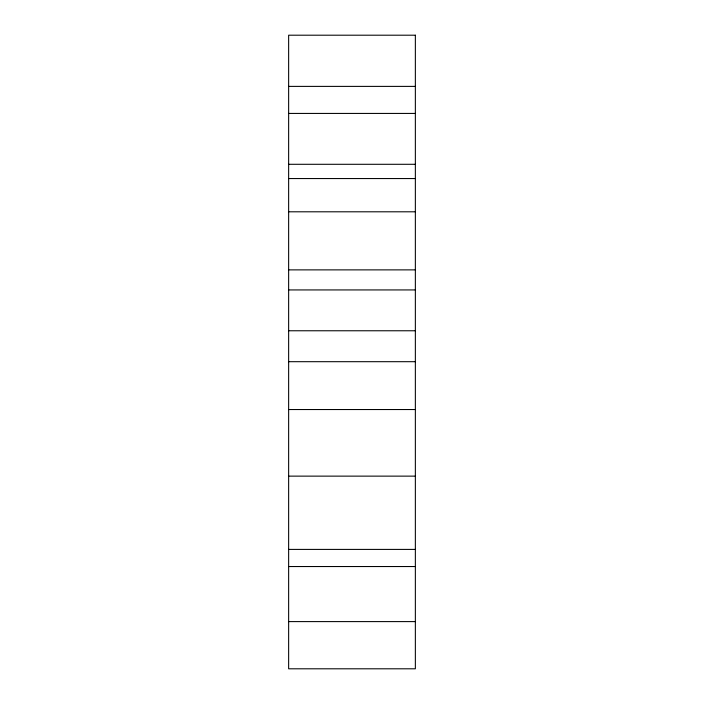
<?xml version="1.0" encoding="UTF-8"?>
<svg xmlns="http://www.w3.org/2000/svg" width="704" height="704" viewBox="0 0 704 704"><rect width="100%" height="100%" fill="white"/><g stroke="black" fill="none" stroke-linecap="round" stroke-linejoin="round"><path stroke-width="1.06" d="M288.64 86.39L415.36 86.39M288.64 113.432L415.36 113.432M288.64 164.296L415.36 164.296M288.64 178.552L415.36 178.552M288.64 211.798L415.36 211.798M288.64 269.878L415.36 269.878M288.64 289.934L415.36 289.934M288.64 330.766L415.36 330.766M288.64 361.689L415.36 361.689M288.64 409.534L415.36 409.534M288.64 476.133L415.36 476.133M288.64 549.41L415.36 549.41M288.64 566.535L415.36 566.535M288.64 621.597L415.36 621.597M415.36 35.2L288.64 35.2L288.64 668.8L415.36 668.8L415.36 35.2"/></g></svg>
